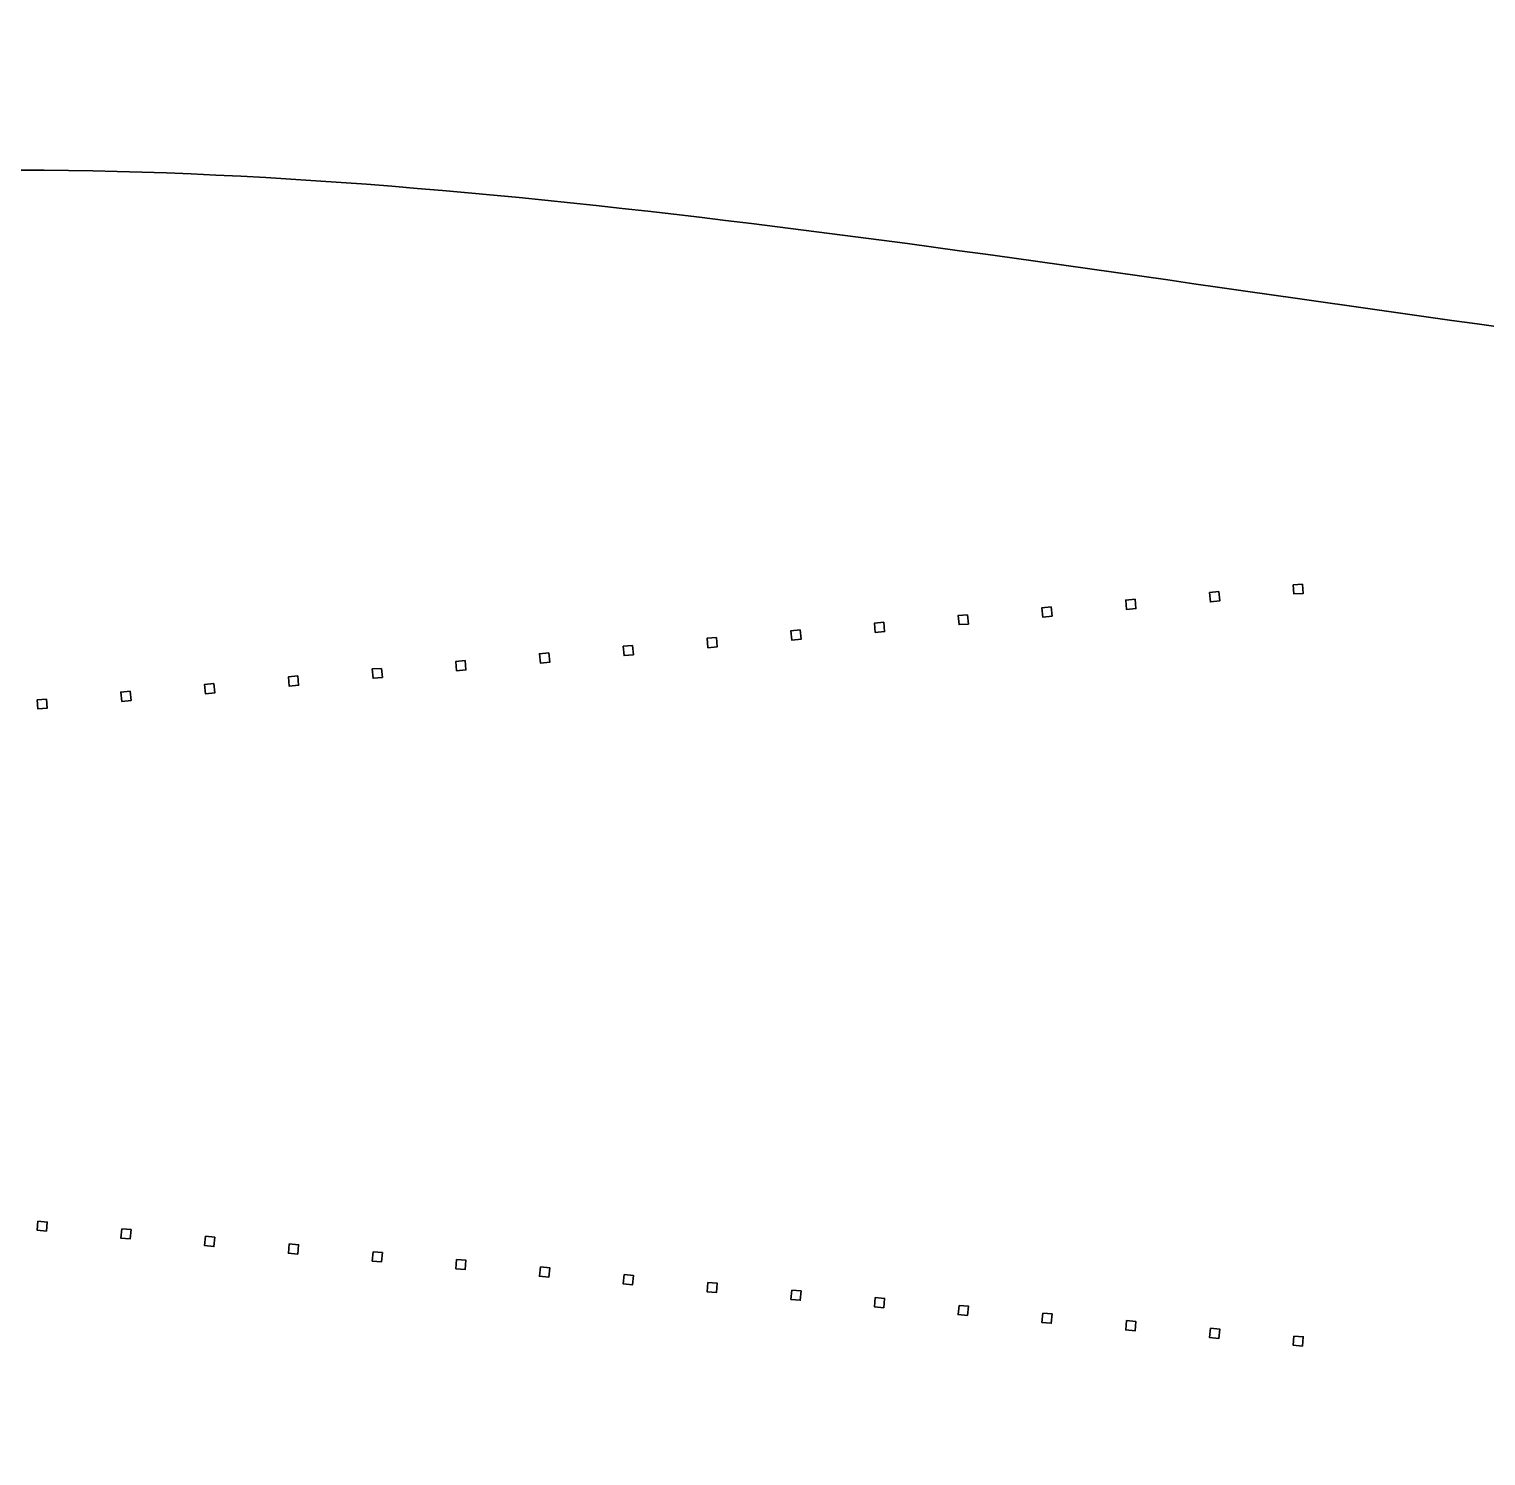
# Model space of a CAD drawing. Header units: centimetres. Extents: x -14.4 to 14.4, y -14.4 to 14.4.
# Drawn here: x 6.111 to 9.812, y -1.013 to 2.613 of the extents above; entities that cross this region are included whole.
import ezdxf
from ezdxf.lldxf.tags import DXFTag

# ---------------------------------------------------------------- set-up
doc = ezdxf.new("R2010")
doc.units = ezdxf.units.CM
doc.header["$MEASUREMENT"] = 0
doc.layers.add('Layer 1', color=7, linetype='Continuous')
tags = doc.linetypes.add('New Line1', pattern=[0.2, 0.1, -0.1]).pattern_tags.tags
tags[6:7] = [DXFTag(74, 4), DXFTag(75, 0), DXFTag(340, '0'), DXFTag(46, 1.0), DXFTag(50, 0.0), DXFTag(44, 0.0), DXFTag(45, 0.0)]
tags[4:5] = [DXFTag(74, 4), DXFTag(75, 0), DXFTag(340, '0'), DXFTag(46, 1.0), DXFTag(50, 0.0), DXFTag(44, 0.0), DXFTag(45, 0.0)]
tags = doc.linetypes.add('New Line136', pattern=[0.2, 0.1, -0.1]).pattern_tags.tags
tags[6:7] = [DXFTag(74, 4), DXFTag(75, 0), DXFTag(340, '0'), DXFTag(46, 1.0), DXFTag(50, 0.0), DXFTag(44, 0.0), DXFTag(45, 0.0)]
tags[4:5] = [DXFTag(74, 4), DXFTag(75, 0), DXFTag(340, '0'), DXFTag(46, 1.0), DXFTag(50, 0.0), DXFTag(44, 0.0), DXFTag(45, 0.0)]
tags = doc.linetypes.add('New Line137', pattern=[0.2, 0.1, -0.1]).pattern_tags.tags
tags[6:7] = [DXFTag(74, 4), DXFTag(75, 0), DXFTag(340, '0'), DXFTag(46, 1.0), DXFTag(50, 0.0), DXFTag(44, 0.0), DXFTag(45, 0.0)]
tags[4:5] = [DXFTag(74, 4), DXFTag(75, 0), DXFTag(340, '0'), DXFTag(46, 1.0), DXFTag(50, 0.0), DXFTag(44, 0.0), DXFTag(45, 0.0)]
tags = doc.linetypes.add('New Line138', pattern=[0.2, 0.1, -0.1]).pattern_tags.tags
tags[6:7] = [DXFTag(74, 4), DXFTag(75, 0), DXFTag(340, '0'), DXFTag(46, 1.0), DXFTag(50, 0.0), DXFTag(44, 0.0), DXFTag(45, 0.0)]
tags[4:5] = [DXFTag(74, 4), DXFTag(75, 0), DXFTag(340, '0'), DXFTag(46, 1.0), DXFTag(50, 0.0), DXFTag(44, 0.0), DXFTag(45, 0.0)]
tags = doc.linetypes.add('New Line139', pattern=[0.2, 0.1, -0.1]).pattern_tags.tags
tags[6:7] = [DXFTag(74, 4), DXFTag(75, 0), DXFTag(340, '0'), DXFTag(46, 1.0), DXFTag(50, 0.0), DXFTag(44, 0.0), DXFTag(45, 0.0)]
tags[4:5] = [DXFTag(74, 4), DXFTag(75, 0), DXFTag(340, '0'), DXFTag(46, 1.0), DXFTag(50, 0.0), DXFTag(44, 0.0), DXFTag(45, 0.0)]
tags = doc.linetypes.add('New Line140', pattern=[0.2, 0.1, -0.1]).pattern_tags.tags
tags[6:7] = [DXFTag(74, 4), DXFTag(75, 0), DXFTag(340, '0'), DXFTag(46, 1.0), DXFTag(50, 0.0), DXFTag(44, 0.0), DXFTag(45, 0.0)]
tags[4:5] = [DXFTag(74, 4), DXFTag(75, 0), DXFTag(340, '0'), DXFTag(46, 1.0), DXFTag(50, 0.0), DXFTag(44, 0.0), DXFTag(45, 0.0)]
tags = doc.linetypes.add('New Line141', pattern=[0.2, 0.1, -0.1]).pattern_tags.tags
tags[6:7] = [DXFTag(74, 4), DXFTag(75, 0), DXFTag(340, '0'), DXFTag(46, 1.0), DXFTag(50, 0.0), DXFTag(44, 0.0), DXFTag(45, 0.0)]
tags[4:5] = [DXFTag(74, 4), DXFTag(75, 0), DXFTag(340, '0'), DXFTag(46, 1.0), DXFTag(50, 0.0), DXFTag(44, 0.0), DXFTag(45, 0.0)]
tags = doc.linetypes.add('New Line142', pattern=[0.2, 0.1, -0.1]).pattern_tags.tags
tags[6:7] = [DXFTag(74, 4), DXFTag(75, 0), DXFTag(340, '0'), DXFTag(46, 1.0), DXFTag(50, 0.0), DXFTag(44, 0.0), DXFTag(45, 0.0)]
tags[4:5] = [DXFTag(74, 4), DXFTag(75, 0), DXFTag(340, '0'), DXFTag(46, 1.0), DXFTag(50, 0.0), DXFTag(44, 0.0), DXFTag(45, 0.0)]
tags = doc.linetypes.add('New Line143', pattern=[0.2, 0.1, -0.1]).pattern_tags.tags
tags[6:7] = [DXFTag(74, 4), DXFTag(75, 0), DXFTag(340, '0'), DXFTag(46, 1.0), DXFTag(50, 0.0), DXFTag(44, 0.0), DXFTag(45, 0.0)]
tags[4:5] = [DXFTag(74, 4), DXFTag(75, 0), DXFTag(340, '0'), DXFTag(46, 1.0), DXFTag(50, 0.0), DXFTag(44, 0.0), DXFTag(45, 0.0)]
tags = doc.linetypes.add('New Line144', pattern=[0.2, 0.1, -0.1]).pattern_tags.tags
tags[6:7] = [DXFTag(74, 4), DXFTag(75, 0), DXFTag(340, '0'), DXFTag(46, 1.0), DXFTag(50, 0.0), DXFTag(44, 0.0), DXFTag(45, 0.0)]
tags[4:5] = [DXFTag(74, 4), DXFTag(75, 0), DXFTag(340, '0'), DXFTag(46, 1.0), DXFTag(50, 0.0), DXFTag(44, 0.0), DXFTag(45, 0.0)]
tags = doc.linetypes.add('New Line145', pattern=[0.2, 0.1, -0.1]).pattern_tags.tags
tags[6:7] = [DXFTag(74, 4), DXFTag(75, 0), DXFTag(340, '0'), DXFTag(46, 1.0), DXFTag(50, 0.0), DXFTag(44, 0.0), DXFTag(45, 0.0)]
tags[4:5] = [DXFTag(74, 4), DXFTag(75, 0), DXFTag(340, '0'), DXFTag(46, 1.0), DXFTag(50, 0.0), DXFTag(44, 0.0), DXFTag(45, 0.0)]
tags = doc.linetypes.add('New Line146', pattern=[0.2, 0.1, -0.1]).pattern_tags.tags
tags[6:7] = [DXFTag(74, 4), DXFTag(75, 0), DXFTag(340, '0'), DXFTag(46, 1.0), DXFTag(50, 0.0), DXFTag(44, 0.0), DXFTag(45, 0.0)]
tags[4:5] = [DXFTag(74, 4), DXFTag(75, 0), DXFTag(340, '0'), DXFTag(46, 1.0), DXFTag(50, 0.0), DXFTag(44, 0.0), DXFTag(45, 0.0)]
tags = doc.linetypes.add('New Line147', pattern=[0.2, 0.1, -0.1]).pattern_tags.tags
tags[6:7] = [DXFTag(74, 4), DXFTag(75, 0), DXFTag(340, '0'), DXFTag(46, 1.0), DXFTag(50, 0.0), DXFTag(44, 0.0), DXFTag(45, 0.0)]
tags[4:5] = [DXFTag(74, 4), DXFTag(75, 0), DXFTag(340, '0'), DXFTag(46, 1.0), DXFTag(50, 0.0), DXFTag(44, 0.0), DXFTag(45, 0.0)]
tags = doc.linetypes.add('New Line148', pattern=[0.2, 0.1, -0.1]).pattern_tags.tags
tags[6:7] = [DXFTag(74, 4), DXFTag(75, 0), DXFTag(340, '0'), DXFTag(46, 1.0), DXFTag(50, 0.0), DXFTag(44, 0.0), DXFTag(45, 0.0)]
tags[4:5] = [DXFTag(74, 4), DXFTag(75, 0), DXFTag(340, '0'), DXFTag(46, 1.0), DXFTag(50, 0.0), DXFTag(44, 0.0), DXFTag(45, 0.0)]
tags = doc.linetypes.add('New Line149', pattern=[0.2, 0.1, -0.1]).pattern_tags.tags
tags[6:7] = [DXFTag(74, 4), DXFTag(75, 0), DXFTag(340, '0'), DXFTag(46, 1.0), DXFTag(50, 0.0), DXFTag(44, 0.0), DXFTag(45, 0.0)]
tags[4:5] = [DXFTag(74, 4), DXFTag(75, 0), DXFTag(340, '0'), DXFTag(46, 1.0), DXFTag(50, 0.0), DXFTag(44, 0.0), DXFTag(45, 0.0)]
tags = doc.linetypes.add('New Line150', pattern=[0.2, 0.1, -0.1]).pattern_tags.tags
tags[6:7] = [DXFTag(74, 4), DXFTag(75, 0), DXFTag(340, '0'), DXFTag(46, 1.0), DXFTag(50, 0.0), DXFTag(44, 0.0), DXFTag(45, 0.0)]
tags[4:5] = [DXFTag(74, 4), DXFTag(75, 0), DXFTag(340, '0'), DXFTag(46, 1.0), DXFTag(50, 0.0), DXFTag(44, 0.0), DXFTag(45, 0.0)]
tags = doc.linetypes.add('New Line151', pattern=[0.2, 0.1, -0.1]).pattern_tags.tags
tags[6:7] = [DXFTag(74, 4), DXFTag(75, 0), DXFTag(340, '0'), DXFTag(46, 1.0), DXFTag(50, 0.0), DXFTag(44, 0.0), DXFTag(45, 0.0)]
tags[4:5] = [DXFTag(74, 4), DXFTag(75, 0), DXFTag(340, '0'), DXFTag(46, 1.0), DXFTag(50, 0.0), DXFTag(44, 0.0), DXFTag(45, 0.0)]
tags = doc.linetypes.add('New Line186', pattern=[0.2, 0.1, -0.1]).pattern_tags.tags
tags[6:7] = [DXFTag(74, 4), DXFTag(75, 0), DXFTag(340, '0'), DXFTag(46, 1.0), DXFTag(50, 0.0), DXFTag(44, 0.0), DXFTag(45, 0.0)]
tags[4:5] = [DXFTag(74, 4), DXFTag(75, 0), DXFTag(340, '0'), DXFTag(46, 1.0), DXFTag(50, 0.0), DXFTag(44, 0.0), DXFTag(45, 0.0)]
tags = doc.linetypes.add('New Line187', pattern=[0.2, 0.1, -0.1]).pattern_tags.tags
tags[6:7] = [DXFTag(74, 4), DXFTag(75, 0), DXFTag(340, '0'), DXFTag(46, 1.0), DXFTag(50, 0.0), DXFTag(44, 0.0), DXFTag(45, 0.0)]
tags[4:5] = [DXFTag(74, 4), DXFTag(75, 0), DXFTag(340, '0'), DXFTag(46, 1.0), DXFTag(50, 0.0), DXFTag(44, 0.0), DXFTag(45, 0.0)]
tags = doc.linetypes.add('New Line188', pattern=[0.2, 0.1, -0.1]).pattern_tags.tags
tags[6:7] = [DXFTag(74, 4), DXFTag(75, 0), DXFTag(340, '0'), DXFTag(46, 1.0), DXFTag(50, 0.0), DXFTag(44, 0.0), DXFTag(45, 0.0)]
tags[4:5] = [DXFTag(74, 4), DXFTag(75, 0), DXFTag(340, '0'), DXFTag(46, 1.0), DXFTag(50, 0.0), DXFTag(44, 0.0), DXFTag(45, 0.0)]
tags = doc.linetypes.add('New Line189', pattern=[0.2, 0.1, -0.1]).pattern_tags.tags
tags[6:7] = [DXFTag(74, 4), DXFTag(75, 0), DXFTag(340, '0'), DXFTag(46, 1.0), DXFTag(50, 0.0), DXFTag(44, 0.0), DXFTag(45, 0.0)]
tags[4:5] = [DXFTag(74, 4), DXFTag(75, 0), DXFTag(340, '0'), DXFTag(46, 1.0), DXFTag(50, 0.0), DXFTag(44, 0.0), DXFTag(45, 0.0)]
tags = doc.linetypes.add('New Line190', pattern=[0.2, 0.1, -0.1]).pattern_tags.tags
tags[6:7] = [DXFTag(74, 4), DXFTag(75, 0), DXFTag(340, '0'), DXFTag(46, 1.0), DXFTag(50, 0.0), DXFTag(44, 0.0), DXFTag(45, 0.0)]
tags[4:5] = [DXFTag(74, 4), DXFTag(75, 0), DXFTag(340, '0'), DXFTag(46, 1.0), DXFTag(50, 0.0), DXFTag(44, 0.0), DXFTag(45, 0.0)]
tags = doc.linetypes.add('New Line191', pattern=[0.2, 0.1, -0.1]).pattern_tags.tags
tags[6:7] = [DXFTag(74, 4), DXFTag(75, 0), DXFTag(340, '0'), DXFTag(46, 1.0), DXFTag(50, 0.0), DXFTag(44, 0.0), DXFTag(45, 0.0)]
tags[4:5] = [DXFTag(74, 4), DXFTag(75, 0), DXFTag(340, '0'), DXFTag(46, 1.0), DXFTag(50, 0.0), DXFTag(44, 0.0), DXFTag(45, 0.0)]
tags = doc.linetypes.add('New Line192', pattern=[0.2, 0.1, -0.1]).pattern_tags.tags
tags[6:7] = [DXFTag(74, 4), DXFTag(75, 0), DXFTag(340, '0'), DXFTag(46, 1.0), DXFTag(50, 0.0), DXFTag(44, 0.0), DXFTag(45, 0.0)]
tags[4:5] = [DXFTag(74, 4), DXFTag(75, 0), DXFTag(340, '0'), DXFTag(46, 1.0), DXFTag(50, 0.0), DXFTag(44, 0.0), DXFTag(45, 0.0)]
tags = doc.linetypes.add('New Line193', pattern=[0.2, 0.1, -0.1]).pattern_tags.tags
tags[6:7] = [DXFTag(74, 4), DXFTag(75, 0), DXFTag(340, '0'), DXFTag(46, 1.0), DXFTag(50, 0.0), DXFTag(44, 0.0), DXFTag(45, 0.0)]
tags[4:5] = [DXFTag(74, 4), DXFTag(75, 0), DXFTag(340, '0'), DXFTag(46, 1.0), DXFTag(50, 0.0), DXFTag(44, 0.0), DXFTag(45, 0.0)]
tags = doc.linetypes.add('New Line194', pattern=[0.2, 0.1, -0.1]).pattern_tags.tags
tags[6:7] = [DXFTag(74, 4), DXFTag(75, 0), DXFTag(340, '0'), DXFTag(46, 1.0), DXFTag(50, 0.0), DXFTag(44, 0.0), DXFTag(45, 0.0)]
tags[4:5] = [DXFTag(74, 4), DXFTag(75, 0), DXFTag(340, '0'), DXFTag(46, 1.0), DXFTag(50, 0.0), DXFTag(44, 0.0), DXFTag(45, 0.0)]
tags = doc.linetypes.add('New Line195', pattern=[0.2, 0.1, -0.1]).pattern_tags.tags
tags[6:7] = [DXFTag(74, 4), DXFTag(75, 0), DXFTag(340, '0'), DXFTag(46, 1.0), DXFTag(50, 0.0), DXFTag(44, 0.0), DXFTag(45, 0.0)]
tags[4:5] = [DXFTag(74, 4), DXFTag(75, 0), DXFTag(340, '0'), DXFTag(46, 1.0), DXFTag(50, 0.0), DXFTag(44, 0.0), DXFTag(45, 0.0)]
tags = doc.linetypes.add('New Line196', pattern=[0.2, 0.1, -0.1]).pattern_tags.tags
tags[6:7] = [DXFTag(74, 4), DXFTag(75, 0), DXFTag(340, '0'), DXFTag(46, 1.0), DXFTag(50, 0.0), DXFTag(44, 0.0), DXFTag(45, 0.0)]
tags[4:5] = [DXFTag(74, 4), DXFTag(75, 0), DXFTag(340, '0'), DXFTag(46, 1.0), DXFTag(50, 0.0), DXFTag(44, 0.0), DXFTag(45, 0.0)]
tags = doc.linetypes.add('New Line197', pattern=[0.2, 0.1, -0.1]).pattern_tags.tags
tags[6:7] = [DXFTag(74, 4), DXFTag(75, 0), DXFTag(340, '0'), DXFTag(46, 1.0), DXFTag(50, 0.0), DXFTag(44, 0.0), DXFTag(45, 0.0)]
tags[4:5] = [DXFTag(74, 4), DXFTag(75, 0), DXFTag(340, '0'), DXFTag(46, 1.0), DXFTag(50, 0.0), DXFTag(44, 0.0), DXFTag(45, 0.0)]
tags = doc.linetypes.add('New Line198', pattern=[0.2, 0.1, -0.1]).pattern_tags.tags
tags[6:7] = [DXFTag(74, 4), DXFTag(75, 0), DXFTag(340, '0'), DXFTag(46, 1.0), DXFTag(50, 0.0), DXFTag(44, 0.0), DXFTag(45, 0.0)]
tags[4:5] = [DXFTag(74, 4), DXFTag(75, 0), DXFTag(340, '0'), DXFTag(46, 1.0), DXFTag(50, 0.0), DXFTag(44, 0.0), DXFTag(45, 0.0)]
tags = doc.linetypes.add('New Line200', pattern=[0.2, 0.1, -0.1]).pattern_tags.tags
tags[6:7] = [DXFTag(74, 4), DXFTag(75, 0), DXFTag(340, '0'), DXFTag(46, 1.0), DXFTag(50, 0.0), DXFTag(44, 0.0), DXFTag(45, 0.0)]
tags[4:5] = [DXFTag(74, 4), DXFTag(75, 0), DXFTag(340, '0'), DXFTag(46, 1.0), DXFTag(50, 0.0), DXFTag(44, 0.0), DXFTag(45, 0.0)]
tags = doc.linetypes.add('New Line202', pattern=[0.2, 0.1, -0.1]).pattern_tags.tags
tags[6:7] = [DXFTag(74, 4), DXFTag(75, 0), DXFTag(340, '0'), DXFTag(46, 1.0), DXFTag(50, 0.0), DXFTag(44, 0.0), DXFTag(45, 0.0)]
tags[4:5] = [DXFTag(74, 4), DXFTag(75, 0), DXFTag(340, '0'), DXFTag(46, 1.0), DXFTag(50, 0.0), DXFTag(44, 0.0), DXFTag(45, 0.0)]
tags = doc.linetypes.add('New Line204', pattern=[0.2, 0.1, -0.1]).pattern_tags.tags
tags[6:7] = [DXFTag(74, 4), DXFTag(75, 0), DXFTag(340, '0'), DXFTag(46, 1.0), DXFTag(50, 0.0), DXFTag(44, 0.0), DXFTag(45, 0.0)]
tags[4:5] = [DXFTag(74, 4), DXFTag(75, 0), DXFTag(340, '0'), DXFTag(46, 1.0), DXFTag(50, 0.0), DXFTag(44, 0.0), DXFTag(45, 0.0)]

msp = doc.modelspace()

# ---------------------------------------------------------------- linework, layer by layer
at = {"layer": 'Layer 1', "linetype": 'New Line1', "lineweight": 30}
msp.add_open_spline([(-0.02824, 13.49374), (-0.40654, 13.49374), (-0.71734, 12.90195), (-0.74708, 12.15026), (-0.74708, 12.15026), (-0.87804, 12.42245), (-1.06047, 12.59166), (-1.26266, 12.59166), (-1.26266, 12.59166), (-1.36255, 12.51294), (-1.46559, 12.43115), (-1.45851, 12.29047), (-1.45851, 12.29047), (-1.34745, 10.08373), (-2.43411, 6.76733), (-1.87543, 4.59605), (-1.87543, 4.59605), (-1.92103, 4.57666), (-1.9663, 4.55671), (-2.01119, 4.53596), (-2.01119, 4.53596), (-3.20898, 6.51937), (-6.9413, 7.63345), (-8.80574, 9.12428), (-8.80574, 9.12428), (-8.91576, 9.21225), (-9.0418, 9.17638), (-9.16406, 9.14134), (-9.16406, 9.14134), (-9.28223, 8.97727), (-9.25199, 8.73012), (-9.10768, 8.46478), (-9.10768, 8.46478), (-9.73499, 8.87998), (-10.39696, 8.97352), (-10.61807, 8.66656), (-10.61807, 8.66656), (-10.84917, 8.34573), (-10.51168, 7.70708), (-9.8651, 7.23628), (-9.8651, 7.23628), (-10.21171, 7.32302), (-10.50267, 7.28294), (-10.63513, 7.09904), (-10.63513, 7.09904), (-10.71075, 6.93313), (-10.69029, 6.80578), (-10.55576, 6.72663), (-10.55576, 6.72663), (-8.64198, 5.60077), (-6.55349, 2.76652), (-4.50601, 1.88906), (-4.50601, 1.88906), (-4.51834, 1.85783), (-4.52991, 1.82639), (-4.54162, 1.79485), (-4.54162, 1.79485), (-6.7129, 2.25581), (-9.91269, 1.22975), (-12.06096, 1.33787), (-12.06096, 1.33787), (-12.20164, 1.34495), (-12.28343, 1.24191), (-12.36215, 1.14202), (-12.36215, 1.14202), (-12.36215, 0.93983), (-12.19294, 0.7574), (-11.92075, 0.62644), (-11.92075, 0.62644), (-12.67244, 0.5967), (-13.26423, 0.2859), (-13.26423, -0.09241), (-13.26423, -0.09241), (-13.26423, -0.4878), (-12.61745, -0.80936), (-11.81763, -0.81348), (-11.81763, -0.81348), (-12.14958, -0.94567), (-12.36215, -1.14768), (-12.36215, -1.37431), (-12.36215, -1.37431), (-12.32654, -1.55313), (-12.23567, -1.64466), (-12.08025, -1.63025), (-12.08025, -1.63025), (-9.88165, -1.42641), (-6.5557, -2.49265), (-4.38064, -2.02788), (-4.38064, -2.02788), (-4.3753, -2.03921), (-4.37048, -2.05072), (-4.36506, -2.062), (-4.36506, -2.062), (-6.35628, -3.01994), (-8.38051, -5.72642), (-10.23973, -6.8202), (-10.23973, -6.8202), (-10.37426, -6.89934), (-10.39398, -7.02669), (-10.31837, -7.1926), (-10.31837, -7.1926), (-10.18591, -7.3765), (-9.89568, -7.41585), (-9.54907, -7.3291), (-9.54907, -7.3291), (-10.19565, -7.79991), (-10.5324, -8.43929), (-10.3013, -8.76012), (-10.3013, -8.76012), (-10.0802, -9.06709), (-9.41822, -8.97354), (-8.79091, -8.55834), (-8.79091, -8.55834), (-8.93523, -8.82368), (-8.96621, -9.07009), (-8.84803, -9.23416), (-8.84803, -9.23416), (-8.72578, -9.2692), (-8.59899, -9.30507), (-8.48898, -9.2171), (-8.48898, -9.2171), (-6.59659, -7.70392), (-2.78012, -6.57891), (-1.64249, -4.53902), (-1.64249, -4.53902), (-1.62523, -4.54532), (-1.60791, -4.55147), (-1.59056, -4.55757), (-1.59056, -4.55757), (-2.15416, -6.72869), (-1.06467, -10.0506), (-1.17587, -12.26015), (-1.17587, -12.26015), (-1.18295, -12.40083), (-1.07991, -12.48262), (-0.98002, -12.56133), (-0.98002, -12.56133), (-0.77782, -12.56133), (-0.5954, -12.39212), (-0.46444, -12.11994), (-0.46444, -12.11994), (-0.4347, -12.87162), (-0.1239, -13.46342), (0.25441, -13.46342), (0.25441, -13.46342), (0.6498, -13.46342), (0.97136, -12.81663), (0.97548, -12.01682), (0.97548, -12.01682), (1.10767, -12.34877), (1.30968, -12.56134), (1.53632, -12.56133), (1.53632, -12.56133), (1.71514, -12.52572), (1.80666, -12.43486), (1.79225, -12.27943), (1.79225, -12.27943), (1.5806, -9.99663), (2.7384, -6.49836), (2.12979, -4.33502), (2.12979, -4.33502), (2.14089, -4.32954), (2.15213, -4.32425), (2.16317, -4.3187), (2.16317, -4.3187), (3.35857, -6.30441), (7.09436, -7.41896), (8.95996, -8.91072), (8.95996, -8.91072), (9.06997, -8.99869), (9.19676, -8.96282), (9.31901, -8.92778), (9.31901, -8.92778), (9.43719, -8.76371), (9.40621, -8.51656), (9.26189, -8.25122), (9.26189, -8.25122), (9.88921, -8.66642), (10.55118, -8.75996), (10.77229, -8.453), (10.77229, -8.453), (11.00338, -8.13217), (10.66663, -7.49353), (10.02005, -7.02272), (10.02005, -7.02272), (10.36666, -7.10947), (10.65763, -7.06938), (10.79009, -6.88548), (10.79009, -6.88548), (10.86571, -6.71957), (10.84524, -6.59222), (10.71071, -6.51307), (10.71071, -6.51307), (8.8208, -5.40125), (6.7603, -2.62378), (4.73738, -1.70963), (4.73738, -1.70963), (6.91331, -2.11819), (10.16684, -1.08998), (12.32942, -1.29049), (12.32942, -1.29049), (12.48484, -1.30489), (12.5757, -1.21337), (12.61132, -1.03455), (12.61132, -1.03455), (12.61132, -0.80791), (12.39875, -0.60591), (12.06681, -0.47371), (12.06681, -0.47371), (12.86662, -0.4696), (13.5134, -0.14804), (13.5134, 0.24736), (13.5134, 0.24736), (13.5134, 0.62567), (12.92161, 0.93646), (12.16992, 0.96621), (12.16992, 0.96621), (12.44211, 1.09716), (12.61132, 1.27959), (12.61132, 1.48179), (12.61132, 1.48179), (12.5326, 1.58167), (12.45082, 1.68472), (12.31013, 1.67764), (12.31013, 1.67764), (10.04607, 1.56369), (6.61388, 2.70992), (4.4488, 2.04707), (4.4488, 2.04707), (4.44242, 2.06171), (4.43603, 2.07628), (4.42951, 2.09084), (4.42951, 2.09084), (6.51469, 2.90706), (8.64662, 5.82911), (10.59721, 6.97663), (10.59721, 6.97663), (10.73174, 7.05578), (10.7522, 7.18313), (10.67659, 7.34904), (10.67659, 7.34904), (10.54413, 7.53294), (10.25316, 7.57303), (9.90655, 7.48628), (9.90655, 7.48628), (10.55313, 7.95709), (10.89062, 8.59573), (10.65952, 8.91656), (10.65952, 8.91656), (10.43842, 9.22353), (9.77645, 9.12998), (9.14913, 8.71478), (9.14913, 8.71478), (9.29345, 8.98012), (9.32369, 9.22727), (9.20551, 9.39134), (9.20551, 9.39134), (9.08326, 9.42638), (8.95721, 9.46225), (8.8472, 9.37428), (8.8472, 9.37428), (6.9173, 7.83111), (2.98618, 6.69165), (1.93617, 4.5738), (1.93617, 4.5738), (1.92481, 4.57879), (1.91345, 4.58373), (1.90205, 4.58864), (1.90205, 4.58864), (2.3783, 6.76324), (1.30511, 10.10404), (1.50961, 12.30976), (1.50961, 12.30976), (1.52402, 12.46518), (1.43249, 12.55604), (1.25367, 12.59166), (1.25367, 12.59166), (1.02704, 12.59166), (0.82503, 12.37909), (0.69284, 12.04714), (0.69284, 12.04714), (0.68872, 12.84696), (0.36716, 13.49374), (-0.02824, 13.49374)], degree=3, knots=[0, 0, 0, 0, 0.0138889, 0.0138889, 0.0138889, 0.0138889, 0.0277778, 0.0277778, 0.0277778, 0.0277778, 0.0416667, 0.0416667, 0.0416667, 0.0416667, 0.0555556, 0.0555556, 0.0555556, 0.0555556, 0.0694444, 0.0694444, 0.0694444, 0.0694444, 0.0833333, 0.0833333, 0.0833333, 0.0833333, 0.0972222, 0.0972222, 0.0972222, 0.0972222, 0.1111111, 0.1111111, 0.1111111, 0.1111111, 0.125, 0.125, 0.125, 0.125, 0.1388889, 0.1388889, 0.1388889, 0.1388889, 0.1527778, 0.1527778, 0.1527778, 0.1527778, 0.1666667, 0.1666667, 0.1666667, 0.1666667, 0.1805556, 0.1805556, 0.1805556, 0.1805556, 0.1944444, 0.1944444, 0.1944444, 0.1944444, 0.2083333, 0.2083333, 0.2083333, 0.2083333, 0.2222222, 0.2222222, 0.2222222, 0.2222222, 0.2361111, 0.2361111, 0.2361111, 0.2361111, 0.25, 0.25, 0.25, 0.25, 0.2638889, 0.2638889, 0.2638889, 0.2638889, 0.2777778, 0.2777778, 0.2777778, 0.2777778, 0.2916667, 0.2916667, 0.2916667, 0.2916667, 0.3055556, 0.3055556, 0.3055556, 0.3055556, 0.3194444, 0.3194444, 0.3194444, 0.3194444, 0.3333333, 0.3333333, 0.3333333, 0.3333333, 0.3472222, 0.3472222, 0.3472222, 0.3472222, 0.3611111, 0.3611111, 0.3611111, 0.3611111, 0.375, 0.375, 0.375, 0.375, 0.3888889, 0.3888889, 0.3888889, 0.3888889, 0.4027778, 0.4027778, 0.4027778, 0.4027778, 0.4166667, 0.4166667, 0.4166667, 0.4166667, 0.4305556, 0.4305556, 0.4305556, 0.4305556, 0.4444444, 0.4444444, 0.4444444, 0.4444444, 0.4583333, 0.4583333, 0.4583333, 0.4583333, 0.4722222, 0.4722222, 0.4722222, 0.4722222, 0.4861111, 0.4861111, 0.4861111, 0.4861111, 0.5, 0.5, 0.5, 0.5, 0.5138889, 0.5138889, 0.5138889, 0.5138889, 0.5277778, 0.5277778, 0.5277778, 0.5277778, 0.5416667, 0.5416667, 0.5416667, 0.5416667, 0.5555556, 0.5555556, 0.5555556, 0.5555556, 0.5694444, 0.5694444, 0.5694444, 0.5694444, 0.5833333, 0.5833333, 0.5833333, 0.5833333, 0.5972222, 0.5972222, 0.5972222, 0.5972222, 0.6111111, 0.6111111, 0.6111111, 0.6111111, 0.625, 0.625, 0.625, 0.625, 0.6388889, 0.6388889, 0.6388889, 0.6388889, 0.6527778, 0.6527778, 0.6527778, 0.6527778, 0.6666667, 0.6666667, 0.6666667, 0.6666667, 0.6805556, 0.6805556, 0.6805556, 0.6805556, 0.6944444, 0.6944444, 0.6944444, 0.6944444, 0.7083333, 0.7083333, 0.7083333, 0.7083333, 0.7222222, 0.7222222, 0.7222222, 0.7222222, 0.7361111, 0.7361111, 0.7361111, 0.7361111, 0.75, 0.75, 0.75, 0.75, 0.7638889, 0.7638889, 0.7638889, 0.7638889, 0.7777778, 0.7777778, 0.7777778, 0.7777778, 0.7916667, 0.7916667, 0.7916667, 0.7916667, 0.8055556, 0.8055556, 0.8055556, 0.8055556, 0.8194444, 0.8194444, 0.8194444, 0.8194444, 0.8333333, 0.8333333, 0.8333333, 0.8333333, 0.8472222, 0.8472222, 0.8472222, 0.8472222, 0.8611111, 0.8611111, 0.8611111, 0.8611111, 0.875, 0.875, 0.875, 0.875, 0.8888889, 0.8888889, 0.8888889, 0.8888889, 0.9027778, 0.9027778, 0.9027778, 0.9027778, 0.9166667, 0.9166667, 0.9166667, 0.9166667, 0.9305556, 0.9305556, 0.9305556, 0.9305556, 0.9444444, 0.9444444, 0.9444444, 0.9444444, 0.9583333, 0.9583333, 0.9583333, 0.9583333, 0.9722222, 0.9722222, 0.9722222, 0.9722222, 1, 1, 1, 1], dxfattribs=at)
at = {"layer": 'Layer 1', "linetype": 'New Line136', "lineweight": 30}
msp.add_open_spline([(9.34572, 1.20286), (9.34572, 1.20286), (9.34794, 1.17912), (9.34794, 1.17912), (9.34794, 1.17912), (9.34794, 1.17912), (9.3242, 1.17763), (9.3242, 1.17763), (9.3242, 1.17763), (9.3242, 1.17763), (9.32272, 1.20063), (9.32272, 1.20063), (9.32272, 1.20063), (9.32272, 1.20063), (9.34572, 1.20286), (9.34572, 1.20286)], degree=3, knots=[0, 0, 0, 0, 0.2, 0.2, 0.2, 0.2, 0.4, 0.4, 0.4, 0.4, 0.6, 0.6, 0.6, 0.6, 1, 1, 1, 1], dxfattribs=at)
at = {"layer": 'Layer 1', "linetype": 'New Line138', "lineweight": 30}
msp.add_open_spline([(8.92064, 1.16428), (8.92064, 1.16428), (8.92287, 1.14054), (8.92287, 1.14054), (8.92287, 1.14054), (8.92287, 1.14054), (8.89913, 1.13831), (8.89913, 1.13831), (8.89913, 1.13831), (8.89913, 1.13831), (8.8969, 1.16205), (8.8969, 1.16205), (8.8969, 1.16205), (8.8969, 1.16205), (8.92064, 1.16428), (8.92064, 1.16428)], degree=3, knots=[0, 0, 0, 0, 0.2, 0.2, 0.2, 0.2, 0.4, 0.4, 0.4, 0.4, 0.6, 0.6, 0.6, 0.6, 1, 1, 1, 1], dxfattribs=at)
at = {"layer": 'Layer 1', "linetype": 'New Line137', "lineweight": 30}
msp.add_open_spline([(9.13355, 1.18357), (9.13355, 1.18357), (9.13578, 1.15983), (9.13578, 1.15983), (9.13578, 1.15983), (9.13578, 1.15983), (9.11204, 1.1576), (9.11204, 1.1576), (9.11204, 1.1576), (9.11204, 1.1576), (9.10981, 1.18134), (9.10981, 1.18134), (9.10981, 1.18134), (9.10981, 1.18134), (9.13355, 1.18357), (9.13355, 1.18357)], degree=3, knots=[0, 0, 0, 0, 0.2, 0.2, 0.2, 0.2, 0.4, 0.4, 0.4, 0.4, 0.6, 0.6, 0.6, 0.6, 1, 1, 1, 1], dxfattribs=at)
at = {"layer": 'Layer 1', "linetype": 'New Line140', "lineweight": 30}
msp.add_open_spline([(8.49482, 1.12496), (8.49482, 1.12496), (8.49705, 1.10122), (8.49705, 1.10122), (8.49705, 1.10122), (8.49705, 1.10122), (8.47331, 1.09974), (8.47331, 1.09974), (8.47331, 1.09974), (8.47331, 1.09974), (8.47108, 1.12274), (8.47108, 1.12274), (8.47108, 1.12274), (8.47108, 1.12274), (8.49482, 1.12496), (8.49482, 1.12496)], degree=3, knots=[0, 0, 0, 0, 0.2, 0.2, 0.2, 0.2, 0.4, 0.4, 0.4, 0.4, 0.6, 0.6, 0.6, 0.6, 1, 1, 1, 1], dxfattribs=at)
at = {"layer": 'Layer 1', "linetype": 'New Line139', "lineweight": 30}
msp.add_open_spline([(8.70773, 1.14499), (8.70773, 1.14499), (8.70996, 1.12125), (8.70996, 1.12125), (8.70996, 1.12125), (8.70996, 1.12125), (8.68622, 1.11903), (8.68622, 1.11903), (8.68622, 1.11903), (8.68622, 1.11903), (8.68399, 1.14277), (8.68399, 1.14277), (8.68399, 1.14277), (8.68399, 1.14277), (8.70773, 1.14499), (8.70773, 1.14499)], degree=3, knots=[0, 0, 0, 0, 0.2, 0.2, 0.2, 0.2, 0.4, 0.4, 0.4, 0.4, 0.6, 0.6, 0.6, 0.6, 1, 1, 1, 1], dxfattribs=at)
at = {"layer": 'Layer 1', "linetype": 'New Line142', "lineweight": 30}
msp.add_open_spline([(8.06974, 1.08639), (8.06974, 1.08639), (8.07197, 1.06265), (8.07197, 1.06265), (8.07197, 1.06265), (8.07197, 1.06265), (8.04823, 1.06042), (8.04823, 1.06042), (8.04823, 1.06042), (8.04823, 1.06042), (8.04601, 1.08416), (8.04601, 1.08416), (8.04601, 1.08416), (8.04601, 1.08416), (8.06974, 1.08639), (8.06974, 1.08639)], degree=3, knots=[0, 0, 0, 0, 0.2, 0.2, 0.2, 0.2, 0.4, 0.4, 0.4, 0.4, 0.6, 0.6, 0.6, 0.6, 1, 1, 1, 1], dxfattribs=at)
at = {"layer": 'Layer 1', "linetype": 'New Line141', "lineweight": 30}
msp.add_open_spline([(8.28191, 1.10567), (8.28191, 1.10567), (8.28414, 1.08193), (8.28414, 1.08193), (8.28414, 1.08193), (8.28414, 1.08193), (8.2604, 1.07971), (8.2604, 1.07971), (8.2604, 1.07971), (8.2604, 1.07971), (8.25891, 1.10345), (8.25891, 1.10345), (8.25891, 1.10345), (8.25891, 1.10345), (8.28191, 1.10567), (8.28191, 1.10567)], degree=3, knots=[0, 0, 0, 0, 0.2, 0.2, 0.2, 0.2, 0.4, 0.4, 0.4, 0.4, 0.6, 0.6, 0.6, 0.6, 1, 1, 1, 1], dxfattribs=at)
at = {"layer": 'Layer 1', "linetype": 'New Line144', "lineweight": 30}
msp.add_open_spline([(7.64393, 1.04707), (7.64393, 1.04707), (7.64615, 1.02333), (7.64615, 1.02333), (7.64615, 1.02333), (7.64615, 1.02333), (7.62241, 1.0211), (7.62241, 1.0211), (7.62241, 1.0211), (7.62241, 1.0211), (7.62019, 1.04484), (7.62019, 1.04484), (7.62019, 1.04484), (7.62019, 1.04484), (7.64393, 1.04707), (7.64393, 1.04707)], degree=3, knots=[0, 0, 0, 0, 0.2, 0.2, 0.2, 0.2, 0.4, 0.4, 0.4, 0.4, 0.6, 0.6, 0.6, 0.6, 1, 1, 1, 1], dxfattribs=at)
at = {"layer": 'Layer 1', "linetype": 'New Line143', "lineweight": 30}
msp.add_open_spline([(7.85683, 1.0671), (7.85683, 1.0671), (7.85906, 1.04336), (7.85906, 1.04336), (7.85906, 1.04336), (7.85906, 1.04336), (7.83532, 1.04113), (7.83532, 1.04113), (7.83532, 1.04113), (7.83532, 1.04113), (7.8331, 1.06487), (7.8331, 1.06487), (7.8331, 1.06487), (7.8331, 1.06487), (7.85683, 1.0671), (7.85683, 1.0671)], degree=3, knots=[0, 0, 0, 0, 0.2, 0.2, 0.2, 0.2, 0.4, 0.4, 0.4, 0.4, 0.6, 0.6, 0.6, 0.6, 1, 1, 1, 1], dxfattribs=at)
at = {"layer": 'Layer 1', "linetype": 'New Line146', "lineweight": 30}
msp.add_open_spline([(7.21811, 1.00849), (7.21811, 1.00849), (7.22033, 0.98475), (7.22033, 0.98475), (7.22033, 0.98475), (7.22033, 0.98475), (7.19659, 0.98253), (7.19659, 0.98253), (7.19659, 0.98253), (7.19659, 0.98253), (7.19511, 1.00627), (7.19511, 1.00627), (7.19511, 1.00627), (7.19511, 1.00627), (7.21811, 1.00849), (7.21811, 1.00849)], degree=3, knots=[0, 0, 0, 0, 0.2, 0.2, 0.2, 0.2, 0.4, 0.4, 0.4, 0.4, 0.6, 0.6, 0.6, 0.6, 1, 1, 1, 1], dxfattribs=at)
at = {"layer": 'Layer 1', "linetype": 'New Line145', "lineweight": 30}
msp.add_open_spline([(7.43102, 1.02778), (7.43102, 1.02778), (7.43324, 1.00404), (7.43324, 1.00404), (7.43324, 1.00404), (7.43324, 1.00404), (7.4095, 1.00182), (7.4095, 1.00182), (7.4095, 1.00182), (7.4095, 1.00182), (7.40728, 1.02555), (7.40728, 1.02555), (7.40728, 1.02555), (7.40728, 1.02555), (7.43102, 1.02778), (7.43102, 1.02778)], degree=3, knots=[0, 0, 0, 0, 0.2, 0.2, 0.2, 0.2, 0.4, 0.4, 0.4, 0.4, 0.6, 0.6, 0.6, 0.6, 1, 1, 1, 1], dxfattribs=at)
at = {"layer": 'Layer 1', "linetype": 'New Line148', "lineweight": 30}
msp.add_open_spline([(6.79303, 0.96917), (6.79303, 0.96917), (6.79525, 0.94544), (6.79525, 0.94544), (6.79525, 0.94544), (6.79525, 0.94544), (6.77152, 0.94321), (6.77152, 0.94321), (6.77152, 0.94321), (6.77152, 0.94321), (6.76929, 0.96695), (6.76929, 0.96695), (6.76929, 0.96695), (6.76929, 0.96695), (6.79303, 0.96917), (6.79303, 0.96917)], degree=3, knots=[0, 0, 0, 0, 0.2, 0.2, 0.2, 0.2, 0.4, 0.4, 0.4, 0.4, 0.6, 0.6, 0.6, 0.6, 1, 1, 1, 1], dxfattribs=at)
at = {"layer": 'Layer 1', "linetype": 'New Line147', "lineweight": 30}
msp.add_open_spline([(7.00594, 0.98846), (7.00594, 0.98846), (7.00816, 0.96546), (7.00816, 0.96546), (7.00816, 0.96546), (7.00816, 0.96546), (6.98443, 0.96324), (6.98443, 0.96324), (6.98443, 0.96324), (6.98443, 0.96324), (6.9822, 0.98698), (6.9822, 0.98698), (6.9822, 0.98698), (6.9822, 0.98698), (7.00594, 0.98846), (7.00594, 0.98846)], degree=3, knots=[0, 0, 0, 0, 0.2, 0.2, 0.2, 0.2, 0.4, 0.4, 0.4, 0.4, 0.6, 0.6, 0.6, 0.6, 1, 1, 1, 1], dxfattribs=at)
at = {"layer": 'Layer 1', "linetype": 'New Line150', "lineweight": 30}
msp.add_open_spline([(6.36721, 0.9306), (6.36721, 0.9306), (6.36944, 0.90686), (6.36944, 0.90686), (6.36944, 0.90686), (6.36944, 0.90686), (6.3457, 0.90463), (6.3457, 0.90463), (6.3457, 0.90463), (6.3457, 0.90463), (6.34347, 0.92837), (6.34347, 0.92837), (6.34347, 0.92837), (6.34347, 0.92837), (6.36721, 0.9306), (6.36721, 0.9306)], degree=3, knots=[0, 0, 0, 0, 0.2, 0.2, 0.2, 0.2, 0.4, 0.4, 0.4, 0.4, 0.6, 0.6, 0.6, 0.6, 1, 1, 1, 1], dxfattribs=at)
at = {"layer": 'Layer 1', "linetype": 'New Line149', "lineweight": 30}
msp.add_open_spline([(6.58012, 0.94989), (6.58012, 0.94989), (6.58235, 0.92615), (6.58235, 0.92615), (6.58235, 0.92615), (6.58235, 0.92615), (6.55861, 0.92392), (6.55861, 0.92392), (6.55861, 0.92392), (6.55861, 0.92392), (6.55638, 0.94766), (6.55638, 0.94766), (6.55638, 0.94766), (6.55638, 0.94766), (6.58012, 0.94989), (6.58012, 0.94989)], degree=3, knots=[0, 0, 0, 0, 0.2, 0.2, 0.2, 0.2, 0.4, 0.4, 0.4, 0.4, 0.6, 0.6, 0.6, 0.6, 1, 1, 1, 1], dxfattribs=at)
at = {"layer": 'Layer 1', "linetype": 'New Line151', "lineweight": 30}
msp.add_open_spline([(6.1543, 0.91057), (6.1543, 0.91057), (6.15653, 0.88757), (6.15653, 0.88757), (6.15653, 0.88757), (6.15653, 0.88757), (6.13279, 0.88535), (6.13279, 0.88535), (6.13279, 0.88535), (6.13279, 0.88535), (6.1313, 0.90834), (6.1313, 0.90834), (6.1313, 0.90834), (6.1313, 0.90834), (6.1543, 0.91057), (6.1543, 0.91057)], degree=3, knots=[0, 0, 0, 0, 0.2, 0.2, 0.2, 0.2, 0.4, 0.4, 0.4, 0.4, 0.6, 0.6, 0.6, 0.6, 1, 1, 1, 1], dxfattribs=at)
at = {"layer": 'Layer 1', "linetype": 'New Line186', "lineweight": 30}
msp.add_open_spline([(6.13279, -0.41659), (6.13279, -0.41659), (6.15653, -0.41882), (6.15653, -0.41882), (6.15653, -0.41882), (6.15653, -0.41882), (6.1543, -0.44182), (6.1543, -0.44182), (6.1543, -0.44182), (6.1543, -0.44182), (6.1313, -0.43959), (6.1313, -0.43959), (6.1313, -0.43959), (6.1313, -0.43959), (6.13279, -0.41659), (6.13279, -0.41659)], degree=3, knots=[0, 0, 0, 0, 0.2, 0.2, 0.2, 0.2, 0.4, 0.4, 0.4, 0.4, 0.6, 0.6, 0.6, 0.6, 1, 1, 1, 1], dxfattribs=at)
at = {"layer": 'Layer 1', "linetype": 'New Line187', "lineweight": 30}
msp.add_open_spline([(6.3457, -0.43588), (6.3457, -0.43588), (6.36944, -0.43811), (6.36944, -0.43811), (6.36944, -0.43811), (6.36944, -0.43811), (6.36721, -0.46184), (6.36721, -0.46184), (6.36721, -0.46184), (6.36721, -0.46184), (6.34347, -0.45962), (6.34347, -0.45962), (6.34347, -0.45962), (6.34347, -0.45962), (6.3457, -0.43588), (6.3457, -0.43588)], degree=3, knots=[0, 0, 0, 0, 0.2, 0.2, 0.2, 0.2, 0.4, 0.4, 0.4, 0.4, 0.6, 0.6, 0.6, 0.6, 1, 1, 1, 1], dxfattribs=at)
at = {"layer": 'Layer 1', "linetype": 'New Line188', "lineweight": 30}
msp.add_open_spline([(6.55861, -0.45517), (6.55861, -0.45517), (6.58235, -0.45739), (6.58235, -0.45739), (6.58235, -0.45739), (6.58235, -0.45739), (6.58012, -0.48113), (6.58012, -0.48113), (6.58012, -0.48113), (6.58012, -0.48113), (6.55638, -0.47891), (6.55638, -0.47891), (6.55638, -0.47891), (6.55638, -0.47891), (6.55861, -0.45517), (6.55861, -0.45517)], degree=3, knots=[0, 0, 0, 0, 0.2, 0.2, 0.2, 0.2, 0.4, 0.4, 0.4, 0.4, 0.6, 0.6, 0.6, 0.6, 1, 1, 1, 1], dxfattribs=at)
at = {"layer": 'Layer 1', "linetype": 'New Line189', "lineweight": 30}
msp.add_open_spline([(6.77152, -0.47446), (6.77152, -0.47446), (6.79525, -0.47668), (6.79525, -0.47668), (6.79525, -0.47668), (6.79525, -0.47668), (6.79303, -0.50042), (6.79303, -0.50042), (6.79303, -0.50042), (6.79303, -0.50042), (6.76929, -0.4982), (6.76929, -0.4982), (6.76929, -0.4982), (6.76929, -0.4982), (6.77152, -0.47446), (6.77152, -0.47446)], degree=3, knots=[0, 0, 0, 0, 0.2, 0.2, 0.2, 0.2, 0.4, 0.4, 0.4, 0.4, 0.6, 0.6, 0.6, 0.6, 1, 1, 1, 1], dxfattribs=at)
at = {"layer": 'Layer 1', "linetype": 'New Line190', "lineweight": 30}
msp.add_open_spline([(6.98443, -0.49449), (6.98443, -0.49449), (7.00816, -0.49671), (7.00816, -0.49671), (7.00816, -0.49671), (7.00816, -0.49671), (7.00594, -0.51971), (7.00594, -0.51971), (7.00594, -0.51971), (7.00594, -0.51971), (6.9822, -0.51823), (6.9822, -0.51823), (6.9822, -0.51823), (6.9822, -0.51823), (6.98443, -0.49449), (6.98443, -0.49449)], degree=3, knots=[0, 0, 0, 0, 0.2, 0.2, 0.2, 0.2, 0.4, 0.4, 0.4, 0.4, 0.6, 0.6, 0.6, 0.6, 1, 1, 1, 1], dxfattribs=at)
at = {"layer": 'Layer 1', "linetype": 'New Line191', "lineweight": 30}
msp.add_open_spline([(7.19659, -0.51377), (7.19659, -0.51377), (7.22033, -0.516), (7.22033, -0.516), (7.22033, -0.516), (7.22033, -0.516), (7.21811, -0.53974), (7.21811, -0.53974), (7.21811, -0.53974), (7.21811, -0.53974), (7.19511, -0.53751), (7.19511, -0.53751), (7.19511, -0.53751), (7.19511, -0.53751), (7.19659, -0.51377), (7.19659, -0.51377)], degree=3, knots=[0, 0, 0, 0, 0.2, 0.2, 0.2, 0.2, 0.4, 0.4, 0.4, 0.4, 0.6, 0.6, 0.6, 0.6, 1, 1, 1, 1], dxfattribs=at)
at = {"layer": 'Layer 1', "linetype": 'New Line192', "lineweight": 30}
msp.add_open_spline([(7.4095, -0.53306), (7.4095, -0.53306), (7.43324, -0.53529), (7.43324, -0.53529), (7.43324, -0.53529), (7.43324, -0.53529), (7.43102, -0.55903), (7.43102, -0.55903), (7.43102, -0.55903), (7.43102, -0.55903), (7.40728, -0.5568), (7.40728, -0.5568), (7.40728, -0.5568), (7.40728, -0.5568), (7.4095, -0.53306), (7.4095, -0.53306)], degree=3, knots=[0, 0, 0, 0, 0.2, 0.2, 0.2, 0.2, 0.4, 0.4, 0.4, 0.4, 0.6, 0.6, 0.6, 0.6, 1, 1, 1, 1], dxfattribs=at)
at = {"layer": 'Layer 1', "linetype": 'New Line193', "lineweight": 30}
msp.add_open_spline([(7.62241, -0.55235), (7.62241, -0.55235), (7.64615, -0.55458), (7.64615, -0.55458), (7.64615, -0.55458), (7.64615, -0.55458), (7.64393, -0.57831), (7.64393, -0.57831), (7.64393, -0.57831), (7.64393, -0.57831), (7.62019, -0.57609), (7.62019, -0.57609), (7.62019, -0.57609), (7.62019, -0.57609), (7.62241, -0.55235), (7.62241, -0.55235)], degree=3, knots=[0, 0, 0, 0, 0.2, 0.2, 0.2, 0.2, 0.4, 0.4, 0.4, 0.4, 0.6, 0.6, 0.6, 0.6, 1, 1, 1, 1], dxfattribs=at)
at = {"layer": 'Layer 1', "linetype": 'New Line194', "lineweight": 30}
msp.add_open_spline([(7.83532, -0.57238), (7.83532, -0.57238), (7.85906, -0.57461), (7.85906, -0.57461), (7.85906, -0.57461), (7.85906, -0.57461), (7.85683, -0.59834), (7.85683, -0.59834), (7.85683, -0.59834), (7.85683, -0.59834), (7.8331, -0.59612), (7.8331, -0.59612), (7.8331, -0.59612), (7.8331, -0.59612), (7.83532, -0.57238), (7.83532, -0.57238)], degree=3, knots=[0, 0, 0, 0, 0.2, 0.2, 0.2, 0.2, 0.4, 0.4, 0.4, 0.4, 0.6, 0.6, 0.6, 0.6, 1, 1, 1, 1], dxfattribs=at)
at = {"layer": 'Layer 1', "linetype": 'New Line195', "lineweight": 30}
msp.add_open_spline([(8.04823, -0.59167), (8.04823, -0.59167), (8.07197, -0.59389), (8.07197, -0.59389), (8.07197, -0.59389), (8.07197, -0.59389), (8.06974, -0.61763), (8.06974, -0.61763), (8.06974, -0.61763), (8.06974, -0.61763), (8.04601, -0.61541), (8.04601, -0.61541), (8.04601, -0.61541), (8.04601, -0.61541), (8.04823, -0.59167), (8.04823, -0.59167)], degree=3, knots=[0, 0, 0, 0, 0.2, 0.2, 0.2, 0.2, 0.4, 0.4, 0.4, 0.4, 0.6, 0.6, 0.6, 0.6, 1, 1, 1, 1], dxfattribs=at)
at = {"layer": 'Layer 1', "linetype": 'New Line196', "lineweight": 30}
msp.add_open_spline([(8.2604, -0.61096), (8.2604, -0.61096), (8.28414, -0.61318), (8.28414, -0.61318), (8.28414, -0.61318), (8.28414, -0.61318), (8.28191, -0.63692), (8.28191, -0.63692), (8.28191, -0.63692), (8.28191, -0.63692), (8.25891, -0.63469), (8.25891, -0.63469), (8.25891, -0.63469), (8.25891, -0.63469), (8.2604, -0.61096), (8.2604, -0.61096)], degree=3, knots=[0, 0, 0, 0, 0.2, 0.2, 0.2, 0.2, 0.4, 0.4, 0.4, 0.4, 0.6, 0.6, 0.6, 0.6, 1, 1, 1, 1], dxfattribs=at)
at = {"layer": 'Layer 1', "linetype": 'New Line197', "lineweight": 30}
msp.add_open_spline([(8.47331, -0.63099), (8.47331, -0.63099), (8.49705, -0.63247), (8.49705, -0.63247), (8.49705, -0.63247), (8.49705, -0.63247), (8.49482, -0.65621), (8.49482, -0.65621), (8.49482, -0.65621), (8.49482, -0.65621), (8.47108, -0.65398), (8.47108, -0.65398), (8.47108, -0.65398), (8.47108, -0.65398), (8.47331, -0.63099), (8.47331, -0.63099)], degree=3, knots=[0, 0, 0, 0, 0.2, 0.2, 0.2, 0.2, 0.4, 0.4, 0.4, 0.4, 0.6, 0.6, 0.6, 0.6, 1, 1, 1, 1], dxfattribs=at)
at = {"layer": 'Layer 1', "linetype": 'New Line198', "lineweight": 30}
msp.add_open_spline([(8.68622, -0.65027), (8.68622, -0.65027), (8.70996, -0.6525), (8.70996, -0.6525), (8.70996, -0.6525), (8.70996, -0.6525), (8.70773, -0.67624), (8.70773, -0.67624), (8.70773, -0.67624), (8.70773, -0.67624), (8.68399, -0.67401), (8.68399, -0.67401), (8.68399, -0.67401), (8.68399, -0.67401), (8.68622, -0.65027), (8.68622, -0.65027)], degree=3, knots=[0, 0, 0, 0, 0.2, 0.2, 0.2, 0.2, 0.4, 0.4, 0.4, 0.4, 0.6, 0.6, 0.6, 0.6, 1, 1, 1, 1], dxfattribs=at)
at = {"layer": 'Layer 1', "linetype": 'New Line200', "lineweight": 30}
msp.add_open_spline([(8.89913, -0.66956), (8.89913, -0.66956), (8.92287, -0.67179), (8.92287, -0.67179), (8.92287, -0.67179), (8.92287, -0.67179), (8.92064, -0.69553), (8.92064, -0.69553), (8.92064, -0.69553), (8.92064, -0.69553), (8.8969, -0.6933), (8.8969, -0.6933), (8.8969, -0.6933), (8.8969, -0.6933), (8.89913, -0.66956), (8.89913, -0.66956)], degree=3, knots=[0, 0, 0, 0, 0.2, 0.2, 0.2, 0.2, 0.4, 0.4, 0.4, 0.4, 0.6, 0.6, 0.6, 0.6, 1, 1, 1, 1], dxfattribs=at)
at = {"layer": 'Layer 1', "linetype": 'New Line202', "lineweight": 30}
msp.add_open_spline([(9.11204, -0.68885), (9.11204, -0.68885), (9.13578, -0.69107), (9.13578, -0.69107), (9.13578, -0.69107), (9.13578, -0.69107), (9.13355, -0.71481), (9.13355, -0.71481), (9.13355, -0.71481), (9.13355, -0.71481), (9.10981, -0.71259), (9.10981, -0.71259), (9.10981, -0.71259), (9.10981, -0.71259), (9.11204, -0.68885), (9.11204, -0.68885)], degree=3, knots=[0, 0, 0, 0, 0.2, 0.2, 0.2, 0.2, 0.4, 0.4, 0.4, 0.4, 0.6, 0.6, 0.6, 0.6, 1, 1, 1, 1], dxfattribs=at)
at = {"layer": 'Layer 1', "linetype": 'New Line204', "lineweight": 30}
msp.add_open_spline([(9.3242, -0.70888), (9.3242, -0.70888), (9.34794, -0.71036), (9.34794, -0.71036), (9.34794, -0.71036), (9.34794, -0.71036), (9.34572, -0.7341), (9.34572, -0.7341), (9.34572, -0.7341), (9.34572, -0.7341), (9.32272, -0.73188), (9.32272, -0.73188), (9.32272, -0.73188), (9.32272, -0.73188), (9.3242, -0.70888), (9.3242, -0.70888)], degree=3, knots=[0, 0, 0, 0, 0.2, 0.2, 0.2, 0.2, 0.4, 0.4, 0.4, 0.4, 0.6, 0.6, 0.6, 0.6, 1, 1, 1, 1], dxfattribs=at)

doc.saveas('drawing.dxf')
